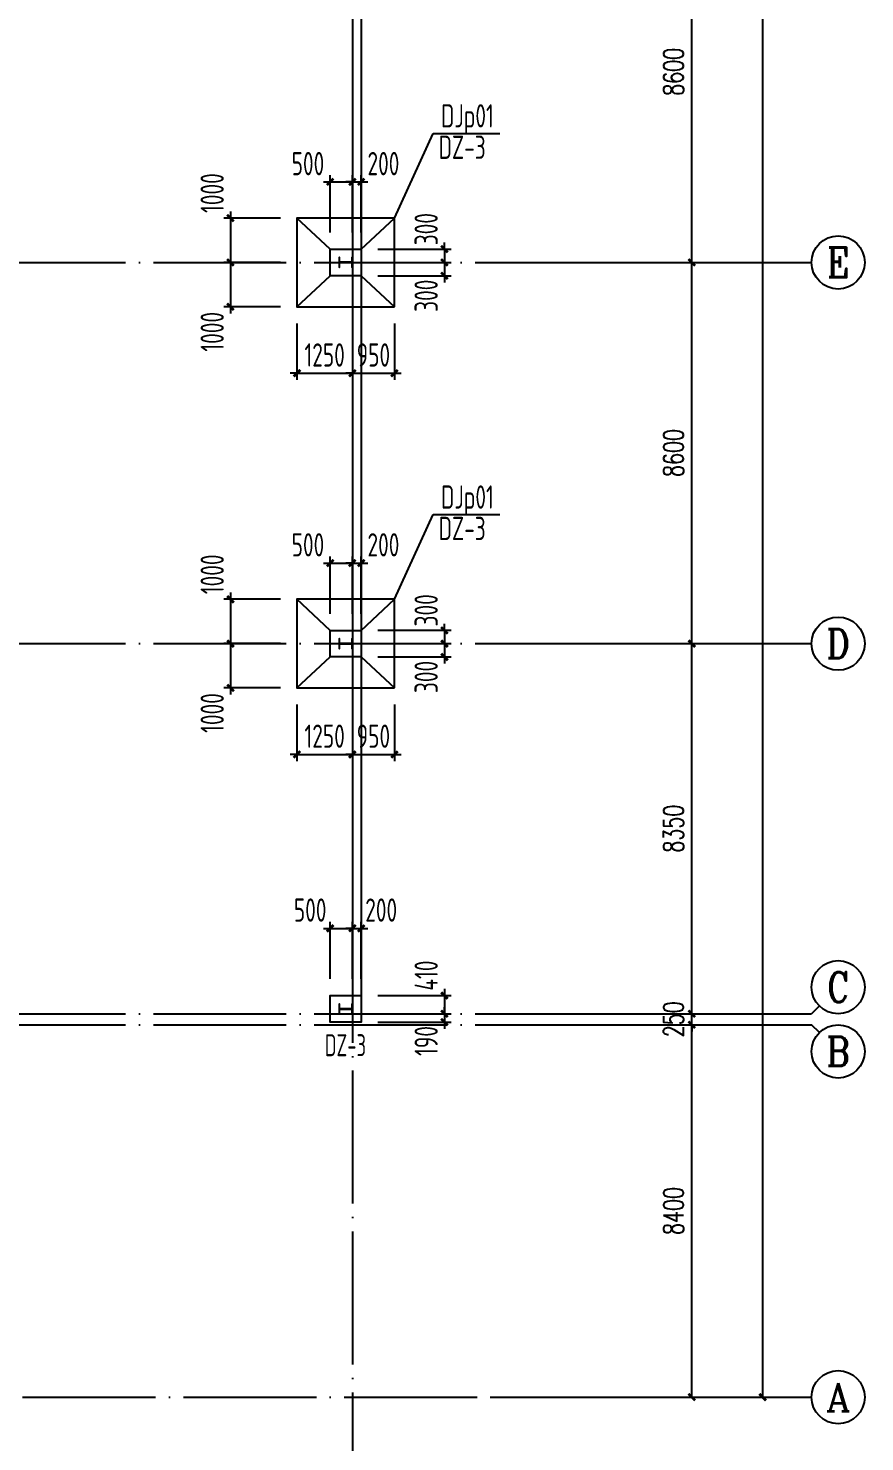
# Model space of a CAD drawing. Extents: x 899043 to 2598688, y -137197 to 211789.
# Drawn here: x 1167493 to 1186372, y 37946 to 69834 of the extents above; entities that cross this region are included whole.
import ezdxf
from ezdxf.enums import TextEntityAlignment as Align

# ---------------------------------------------------------------- set-up
doc = ezdxf.new("R2010")
doc.units = 0
doc.header["$LTSCALE"] = 1500
doc.header["$MEASUREMENT"] = 0
doc.linetypes.add('DOTE', pattern=[2.42, 2, -0.2, 0.02, -0.2])
for name, color, linetype in [('AXIS', 3, 'Continuous'), ('AXIS_TEXT', 7, 'Continuous'), ('BASE', 7, 'Continuous'), ('BASE_DIM', 3, 'Continuous'), ('BASE_NUM', 7, 'Continuous'), ('BASE_TEXT', 7, 'Continuous'), ('DIM', 3, 'Continuous'), ('M_Prof', 2, 'Continuous'), ('TEXT', 7, 'Continuous')]:
    doc.layers.add(name, color=color, linetype=linetype)
doc.styles.add('_TCH_AXIS', font='COMPLEX', dxfattribs={"bigfont": 'GBCBIG'})
doc.styles.add('_TCH_DIM_T3', font='SIMPLEX', dxfattribs={"width": 0.705882, "bigfont": 'GBCBIG'})
doc.styles.add('COMPLEX', font='COMPLEX')
doc.styles.add('H360', font='Tssdeng.shx', dxfattribs={"width": 0.65, "height": 360, "bigfont": 'tssdchn.shx'})
doc.styles.add('TSSD_Dimension', font='Tssdeng.shx', dxfattribs={"width": 0.7, "bigfont": 'hztxt.shx'})
doc.styles.add('TSSD_Label', font='Tssdeng.shx', dxfattribs={"width": 0.7, "bigfont": 'hztxt.shx'})
doc.dimstyles.new('_TCH_ARCH&&150', dxfattribs={"dimtxt": 446.25, "dimasz": 150, "dimexe": 375, "dimexo": 450, "dimgap": 189.375, "dimtad": 1, "dimdec": 0, "dimzin": 0, "dimdsep": 46, "dimtxsty": '_TCH_DIM_T3', "dimblk": 'ARCHTICK', "dimcen": 0.09, "dimclrt": 7, "dimazin": 2, "dimtfac": 1, "dimtdec": 0, "dimtix": 1, "dimtmove": 2, "dimatfit": 3, "dimfxl": 0, "dimtolj": 1, "dimtzin": 0, "dimarcsym": 0})
doc.dimstyles.new('TSSD_150_150', dxfattribs={"dimtxt": 525, "dimasz": 150, "dimexe": 150, "dimexo": 375, "dimgap": 150, "dimtad": 1, "dimdec": 0, "dimzin": 0, "dimdsep": 46, "dimtxsty": 'TSSD_Dimension', "dimblk": 'ARCHTICK', "dimblk1": 'ARCHTICK', "dimblk2": 'ARCHTICK', "dimcen": 0, "dimdle": 150, "dimclrt": 7, "dimadec": 0, "dimazin": 0, "dimtfac": 1, "dimtdec": 0, "dimtix": 1, "dimtmove": 2, "dimatfit": 3, "dimfxl": 0, "dimtolj": 1, "dimtzin": 0, "dimarcsym": 0})

# ---------------------------------------------------------------- blocks, each defined once
blk = doc.blocks.new('_ArchTick')
at = {"color": 0, "linetype": 'ByBlock', "const_width": 0.4}
blk.add_lwpolyline([(-0.5, -0.5), (0.5, 0.5)], dxfattribs=at)
blk = doc.blocks.new('*D208')
at = {"layer": 'AXIS', "color": 0, "lineweight": -2}
for p, q in [((1198940, -154877), (1203865, -154877)), ((1203490, -163277), (1203490, -154877)), ((1198940, -163277), (1203865, -163277))]:
    blk.add_line(p, q, dxfattribs=at)
at = {"layer": 'Defpoints', "color": 0}
for p in [(1198490, -154877), (1203490, -154877), (1198490, -163277)]:
    blk.add_point(p, dxfattribs=at)
at = {"layer": 'AXIS', "color": 0, "lineweight": -2, "xscale": 150, "yscale": 150, "zscale": 150}
for p, rotation in [((1203490, -154877), 90), ((1203490, -163277), 270)]:
    blk.add_blockref('_ArchTick', p, dxfattribs=dict(at, rotation=rotation))
at = {"layer": 'AXIS', "color": 7, "insert": (1203078, -159077), "char_height": 446.2, "attachment_point": 5, "rotation": 90, "style": '_TCH_DIM_T3'}
blk.add_mtext('\\A1;8400', dxfattribs=at)
blk = doc.blocks.new('*D209')
at = {"layer": 'AXIS', "color": 0, "lineweight": -2}
for p, q in [((1198940, -154627), (1203865, -154627)), ((1203490, -154627), (1203490, -154477)), ((1203490, -154877), (1203490, -154627)), ((1198940, -154877), (1203865, -154877)), ((1203490, -154877), (1203490, -155027))]:
    blk.add_line(p, q, dxfattribs=at)
at = {"layer": 'Defpoints', "color": 0}
for p in [(1198490, -154627), (1203490, -154627), (1198490, -154877)]:
    blk.add_point(p, dxfattribs=at)
at = {"layer": 'AXIS', "color": 0, "lineweight": -2, "xscale": 150, "yscale": 150, "zscale": 150}
for p, rotation in [((1203490, -154627), 270), ((1203490, -154877), 90)]:
    blk.add_blockref('_ArchTick', p, dxfattribs=dict(at, rotation=rotation))
at = {"layer": 'AXIS', "color": 7, "insert": (1203078, -154752), "char_height": 446.2, "attachment_point": 5, "rotation": 90, "style": '_TCH_DIM_T3'}
blk.add_mtext('\\A1;250', dxfattribs=at)
blk = doc.blocks.new('*D210')
at = {"layer": 'AXIS', "color": 0, "lineweight": -2}
for p, q in [((1198940, -146277), (1203865, -146277)), ((1203490, -154627), (1203490, -146277)), ((1198940, -154627), (1203865, -154627))]:
    blk.add_line(p, q, dxfattribs=at)
at = {"layer": 'Defpoints', "color": 0}
for p in [(1198490, -146277), (1203490, -146277), (1198490, -154627)]:
    blk.add_point(p, dxfattribs=at)
at = {"layer": 'AXIS', "color": 0, "lineweight": -2, "xscale": 150, "yscale": 150, "zscale": 150}
for p, rotation in [((1203490, -146277), 90), ((1203490, -154627), 270)]:
    blk.add_blockref('_ArchTick', p, dxfattribs=dict(at, rotation=rotation))
at = {"layer": 'AXIS', "color": 7, "insert": (1203078, -150452), "char_height": 446.2, "attachment_point": 5, "rotation": 90, "style": '_TCH_DIM_T3'}
blk.add_mtext('\\A1;8350', dxfattribs=at)
blk = doc.blocks.new('*D211')
at = {"layer": 'AXIS', "color": 0, "lineweight": -2}
for p, q in [((1198940, -137677), (1203865, -137677)), ((1203490, -146277), (1203490, -137677)), ((1198940, -146277), (1203865, -146277))]:
    blk.add_line(p, q, dxfattribs=at)
at = {"layer": 'Defpoints', "color": 0}
for p in [(1198490, -137677), (1203490, -137677), (1198490, -146277)]:
    blk.add_point(p, dxfattribs=at)
at = {"layer": 'AXIS', "color": 0, "lineweight": -2, "xscale": 150, "yscale": 150, "zscale": 150}
for p, rotation in [((1203490, -137677), 90), ((1203490, -146277), 270)]:
    blk.add_blockref('_ArchTick', p, dxfattribs=dict(at, rotation=rotation))
at = {"layer": 'AXIS', "color": 7, "insert": (1203078, -141977), "char_height": 446.2, "attachment_point": 5, "rotation": 90, "style": '_TCH_DIM_T3'}
blk.add_mtext('\\A1;8600', dxfattribs=at)
blk = doc.blocks.new('*D212')
at = {"layer": 'AXIS', "color": 0, "lineweight": -2}
for p, q in [((1198940, -129077), (1203865, -129077)), ((1203490, -137677), (1203490, -129077)), ((1198940, -137677), (1203865, -137677))]:
    blk.add_line(p, q, dxfattribs=at)
at = {"layer": 'Defpoints', "color": 0}
for p in [(1198490, -129077), (1203490, -129077), (1198490, -137677)]:
    blk.add_point(p, dxfattribs=at)
at = {"layer": 'AXIS', "color": 0, "lineweight": -2, "xscale": 150, "yscale": 150, "zscale": 150}
for p, rotation in [((1203490, -129077), 90), ((1203490, -137677), 270)]:
    blk.add_blockref('_ArchTick', p, dxfattribs=dict(at, rotation=rotation))
at = {"layer": 'AXIS', "color": 7, "insert": (1203078, -133377), "char_height": 446.2, "attachment_point": 5, "rotation": 90, "style": '_TCH_DIM_T3'}
blk.add_mtext('\\A1;8600', dxfattribs=at)
blk = doc.blocks.new('*D223')
at = {"layer": 'AXIS', "color": 0, "lineweight": -2}
for p, q in [((1198940, -43877), (1205465, -43877)), ((1205090, -163277), (1205090, -43877)), ((1198940, -163277), (1205465, -163277))]:
    blk.add_line(p, q, dxfattribs=at)
at = {"layer": 'Defpoints', "color": 0}
for p in [(1198490, -43877), (1205090, -43877), (1198490, -163277)]:
    blk.add_point(p, dxfattribs=at)
at = {"layer": 'AXIS', "color": 0, "lineweight": -2, "xscale": 150, "yscale": 150, "zscale": 150}
for p, rotation in [((1205090, -43877), 90), ((1205090, -163277), 270)]:
    blk.add_blockref('_ArchTick', p, dxfattribs=dict(at, rotation=rotation))
at = {"layer": 'AXIS', "color": 7, "insert": (1204678, -103577), "char_height": 446.2, "attachment_point": 5, "rotation": 90, "style": '_TCH_DIM_T3'}
blk.add_mtext('\\A1;119400', dxfattribs=at)
blk = doc.blocks.new('_AXISO')
blk.add_circle((0, 0), 0.5)
at = {"layer": 'AXIS_TEXT', "style": 'COMPLEX', "width": 1.041667}
blk.add_attdef('A', text='', height=0.56, dxfattribs=at).set_placement((-0.25, -0.28), (0.25, -0.28), align=Align.FIT)
blk = doc.blocks.new('A$C0BB32EA6')
at = {"layer": 'M_Prof'}
for points in [[(54000, -93910), (54000, -93690), (53990, -93690), (53990, -93796), (53710, -93796), (53710, -93690), (53700, -93690), (53700, -93910), (53710, -93910), (53710, -93804), (53990, -93804), (53990, -93910)], [(54000, -102510), (54000, -102290), (53990, -102290), (53990, -102396), (53710, -102396), (53710, -102290), (53700, -102290), (53700, -102510), (53710, -102510), (53710, -102404), (53990, -102404), (53990, -102510)], [(54000, -110750), (54000, -110530), (53990, -110530), (53990, -110636), (53710, -110636), (53710, -110530), (53700, -110530), (53700, -110750), (53710, -110750), (53710, -110644), (53990, -110644), (53990, -110750)]]:
    blk.add_lwpolyline(points, close=True, dxfattribs=at)
blk = doc.blocks.new('A$C2EA612DB')
at = {"layer": 'M_Prof'}
blk.add_blockref('A$C0BB32EA6', (-54000, 110765), dxfattribs=at)
blk = doc.blocks.new('*D1639')
at = {"layer": 'BASE_DIM', "color": 0, "lineweight": -2}
for p, q in [((1173558, 63176), (1173558, 61901)), ((1174808, 63176), (1174808, 61901)), ((1173558, 62051), (1173408, 62051)), ((1173558, 62051), (1174808, 62051)), ((1174808, 62051), (1174958, 62051))]:
    blk.add_line(p, q, dxfattribs=at)
at = {"layer": 'Defpoints', "color": 0}
for p in [(1173558, 63551), (1174808, 63551), (1174808, 62051)]:
    blk.add_point(p, dxfattribs=at)
at = {"layer": 'BASE_DIM', "color": 0, "lineweight": -2, "xscale": 150, "yscale": 150, "zscale": 150}
blk.add_blockref('_ArchTick', (1173558, 62051), dxfattribs=at)
at = {"layer": 'BASE_DIM', "color": 0, "lineweight": -2, "xscale": 150, "yscale": 150, "zscale": 150, "rotation": 180}
blk.add_blockref('_ArchTick', (1174808, 62051), dxfattribs=at)
at = {"layer": 'BASE_DIM', "color": 7, "insert": (1174183, 62463), "char_height": 525, "attachment_point": 5, "style": 'TSSD_Dimension'}
blk.add_mtext('\\A1;1250', dxfattribs=at)
blk = doc.blocks.new('*D1640')
at = {"layer": 'BASE_DIM', "color": 0, "lineweight": -2}
for p, q in [((1174808, 63176), (1174808, 61901)), ((1175758, 63176), (1175758, 61901)), ((1174808, 62051), (1174658, 62051)), ((1174808, 62051), (1175758, 62051)), ((1175758, 62051), (1175908, 62051))]:
    blk.add_line(p, q, dxfattribs=at)
at = {"layer": 'Defpoints', "color": 0}
for p in [(1174808, 63551), (1175758, 63551), (1175758, 62051)]:
    blk.add_point(p, dxfattribs=at)
at = {"layer": 'BASE_DIM', "color": 0, "lineweight": -2, "xscale": 150, "yscale": 150, "zscale": 150}
blk.add_blockref('_ArchTick', (1174808, 62051), dxfattribs=at)
at = {"layer": 'BASE_DIM', "color": 0, "lineweight": -2, "xscale": 150, "yscale": 150, "zscale": 150, "rotation": 180}
blk.add_blockref('_ArchTick', (1175758, 62051), dxfattribs=at)
at = {"layer": 'BASE_DIM', "color": 7, "insert": (1175283, 62463), "char_height": 525, "attachment_point": 5, "style": 'TSSD_Dimension'}
blk.add_mtext('\\A1;950', dxfattribs=at)
blk = doc.blocks.new('*D1641')
at = {"layer": 'BASE_DIM', "color": 0, "lineweight": -2}
for p, q in [((1172058, 65701), (1172058, 64401)), ((1173183, 65551), (1171908, 65551)), ((1173183, 64551), (1171908, 64551))]:
    blk.add_line(p, q, dxfattribs=at)
at = {"layer": 'Defpoints', "color": 0}
for p in [(1173558, 65551), (1172058, 64551), (1173558, 64551)]:
    blk.add_point(p, dxfattribs=at)
at = {"layer": 'BASE_DIM', "color": 0, "lineweight": -2, "xscale": 150, "yscale": 150, "zscale": 150}
for p, rotation in [((1172058, 65551), 90), ((1172058, 64551), 270)]:
    blk.add_blockref('_ArchTick', p, dxfattribs=dict(at, rotation=rotation))
at = {"layer": 'BASE_DIM', "color": 7, "insert": (1171645, 66115), "char_height": 525, "attachment_point": 5, "rotation": 90, "style": 'TSSD_Dimension'}
blk.add_mtext('\\A1;1000', dxfattribs=at)
blk = doc.blocks.new('*D1642')
at = {"layer": 'BASE_DIM', "color": 0, "lineweight": -2}
for p, q in [((1173183, 64551), (1171908, 64551)), ((1172058, 64701), (1172058, 63401)), ((1173183, 63551), (1171908, 63551))]:
    blk.add_line(p, q, dxfattribs=at)
at = {"layer": 'Defpoints', "color": 0}
for p in [(1173558, 64551), (1172058, 63551), (1173558, 63551)]:
    blk.add_point(p, dxfattribs=at)
at = {"layer": 'BASE_DIM', "color": 0, "lineweight": -2, "xscale": 150, "yscale": 150, "zscale": 150}
for p, rotation in [((1172058, 64551), 90), ((1172058, 63551), 270)]:
    blk.add_blockref('_ArchTick', p, dxfattribs=dict(at, rotation=rotation))
at = {"layer": 'BASE_DIM', "color": 7, "insert": (1171645, 62986), "char_height": 525, "attachment_point": 5, "rotation": 90, "style": 'TSSD_Dimension'}
blk.add_mtext('\\A1;1000', dxfattribs=at)
blk = doc.blocks.new('*D1643')
at = {"layer": 'Defpoints', "color": 0}
for p in [(1174808, 66368), (1174308, 64851), (1174808, 64851)]:
    blk.add_point(p, dxfattribs=at)
at = {"layer": 'DIM', "color": 0, "lineweight": -2}
for p, q in [((1174158, 66368), (1174958, 66368)), ((1174308, 65226), (1174308, 66518)), ((1174808, 65226), (1174808, 66518))]:
    blk.add_line(p, q, dxfattribs=at)
at = {"layer": 'DIM', "color": 0, "lineweight": -2, "xscale": 150, "yscale": 150, "zscale": 150, "rotation": 180}
blk.add_blockref('_ArchTick', (1174308, 66368), dxfattribs=at)
at = {"layer": 'DIM', "color": 0, "lineweight": -2, "xscale": 150, "yscale": 150, "zscale": 150}
blk.add_blockref('_ArchTick', (1174808, 66368), dxfattribs=at)
at = {"layer": 'DIM', "color": 7, "insert": (1173806, 66780), "char_height": 525, "attachment_point": 5, "style": 'TSSD_Dimension'}
blk.add_mtext('\\A1;500', dxfattribs=at)
blk = doc.blocks.new('*D1644')
at = {"layer": 'Defpoints', "color": 0}
for p in [(1175008, 66368), (1174808, 64851), (1175008, 64851)]:
    blk.add_point(p, dxfattribs=at)
at = {"layer": 'DIM', "color": 0, "lineweight": -2}
for p, q in [((1174808, 66368), (1174658, 66368)), ((1174808, 65226), (1174808, 66518)), ((1174808, 66368), (1175008, 66368)), ((1175008, 65226), (1175008, 66518)), ((1175008, 66368), (1175158, 66368))]:
    blk.add_line(p, q, dxfattribs=at)
at = {"layer": 'DIM', "color": 0, "lineweight": -2, "xscale": 150, "yscale": 150, "zscale": 150}
blk.add_blockref('_ArchTick', (1174808, 66368), dxfattribs=at)
at = {"layer": 'DIM', "color": 0, "lineweight": -2, "xscale": 150, "yscale": 150, "zscale": 150, "rotation": 180}
blk.add_blockref('_ArchTick', (1175008, 66368), dxfattribs=at)
at = {"layer": 'DIM', "color": 7, "insert": (1175509, 66780), "char_height": 525, "attachment_point": 5, "style": 'TSSD_Dimension'}
blk.add_mtext('\\A1;200', dxfattribs=at)
blk = doc.blocks.new('*D1645')
at = {"layer": 'Defpoints', "color": 0}
for p in [(1175008, 64851), (1175058, 64551), (1176886, 64551)]:
    blk.add_point(p, dxfattribs=at)
at = {"layer": 'DIM', "color": 0, "lineweight": -2}
for p, q in [((1175383, 64851), (1177036, 64851)), ((1176886, 64851), (1176886, 65001)), ((1176886, 64851), (1176886, 64551)), ((1175433, 64551), (1177036, 64551)), ((1176886, 64551), (1176886, 64401))]:
    blk.add_line(p, q, dxfattribs=at)
at = {"layer": 'DIM', "color": 0, "lineweight": -2, "xscale": 150, "yscale": 150, "zscale": 150}
for p, rotation in [((1176886, 64851), 270), ((1176886, 64551), 90)]:
    blk.add_blockref('_ArchTick', p, dxfattribs=dict(at, rotation=rotation))
at = {"layer": 'DIM', "color": 7, "insert": (1176474, 65302), "char_height": 525, "attachment_point": 5, "rotation": 90, "style": 'TSSD_Dimension'}
blk.add_mtext('\\A1;300', dxfattribs=at)
blk = doc.blocks.new('*D1646')
at = {"layer": 'Defpoints', "color": 0}
for p in [(1175058, 64551), (1175008, 64251), (1176886, 64251)]:
    blk.add_point(p, dxfattribs=at)
at = {"layer": 'DIM', "color": 0, "lineweight": -2}
for p, q in [((1175433, 64551), (1177036, 64551)), ((1176886, 64701), (1176886, 64101)), ((1175383, 64251), (1177036, 64251))]:
    blk.add_line(p, q, dxfattribs=at)
at = {"layer": 'DIM', "color": 0, "lineweight": -2, "xscale": 150, "yscale": 150, "zscale": 150}
for p, rotation in [((1176886, 64551), 90), ((1176886, 64251), 270)]:
    blk.add_blockref('_ArchTick', p, dxfattribs=dict(at, rotation=rotation))
at = {"layer": 'DIM', "color": 7, "insert": (1176474, 63799), "char_height": 525, "attachment_point": 5, "rotation": 90, "style": 'TSSD_Dimension'}
blk.add_mtext('\\A1;300', dxfattribs=at)
blk = doc.blocks.new('*D1753')
at = {"layer": 'BASE_DIM', "color": 0, "lineweight": -2}
for p, q in [((1173558, 63176), (1173558, 61901)), ((1174808, 63176), (1174808, 61901)), ((1173558, 62051), (1173408, 62051)), ((1173558, 62051), (1174808, 62051)), ((1174808, 62051), (1174958, 62051))]:
    blk.add_line(p, q, dxfattribs=at)
at = {"layer": 'Defpoints', "color": 0}
for p in [(1173558, 63551), (1174808, 63551), (1174808, 62051)]:
    blk.add_point(p, dxfattribs=at)
at = {"layer": 'BASE_DIM', "color": 0, "lineweight": -2, "xscale": 150, "yscale": 150, "zscale": 150}
blk.add_blockref('_ArchTick', (1173558, 62051), dxfattribs=at)
at = {"layer": 'BASE_DIM', "color": 0, "lineweight": -2, "xscale": 150, "yscale": 150, "zscale": 150, "rotation": 180}
blk.add_blockref('_ArchTick', (1174808, 62051), dxfattribs=at)
at = {"layer": 'BASE_DIM', "color": 7, "insert": (1174183, 62463), "char_height": 525, "attachment_point": 5, "style": 'TSSD_Dimension'}
blk.add_mtext('\\A1;1250', dxfattribs=at)
blk = doc.blocks.new('*D1754')
at = {"layer": 'BASE_DIM', "color": 0, "lineweight": -2}
for p, q in [((1174808, 63176), (1174808, 61901)), ((1175758, 63176), (1175758, 61901)), ((1174808, 62051), (1174658, 62051)), ((1174808, 62051), (1175758, 62051)), ((1175758, 62051), (1175908, 62051))]:
    blk.add_line(p, q, dxfattribs=at)
at = {"layer": 'Defpoints', "color": 0}
for p in [(1174808, 63551), (1175758, 63551), (1175758, 62051)]:
    blk.add_point(p, dxfattribs=at)
at = {"layer": 'BASE_DIM', "color": 0, "lineweight": -2, "xscale": 150, "yscale": 150, "zscale": 150}
blk.add_blockref('_ArchTick', (1174808, 62051), dxfattribs=at)
at = {"layer": 'BASE_DIM', "color": 0, "lineweight": -2, "xscale": 150, "yscale": 150, "zscale": 150, "rotation": 180}
blk.add_blockref('_ArchTick', (1175758, 62051), dxfattribs=at)
at = {"layer": 'BASE_DIM', "color": 7, "insert": (1175283, 62463), "char_height": 525, "attachment_point": 5, "style": 'TSSD_Dimension'}
blk.add_mtext('\\A1;950', dxfattribs=at)
blk = doc.blocks.new('*D1755')
at = {"layer": 'BASE_DIM', "color": 0, "lineweight": -2}
for p, q in [((1172058, 65701), (1172058, 64401)), ((1173183, 65551), (1171908, 65551)), ((1173183, 64551), (1171908, 64551))]:
    blk.add_line(p, q, dxfattribs=at)
at = {"layer": 'Defpoints', "color": 0}
for p in [(1173558, 65551), (1172058, 64551), (1173558, 64551)]:
    blk.add_point(p, dxfattribs=at)
at = {"layer": 'BASE_DIM', "color": 0, "lineweight": -2, "xscale": 150, "yscale": 150, "zscale": 150}
for p, rotation in [((1172058, 65551), 90), ((1172058, 64551), 270)]:
    blk.add_blockref('_ArchTick', p, dxfattribs=dict(at, rotation=rotation))
at = {"layer": 'BASE_DIM', "color": 7, "insert": (1171645, 66115), "char_height": 525, "attachment_point": 5, "rotation": 90, "style": 'TSSD_Dimension'}
blk.add_mtext('\\A1;1000', dxfattribs=at)
blk = doc.blocks.new('*D1756')
at = {"layer": 'BASE_DIM', "color": 0, "lineweight": -2}
for p, q in [((1173183, 64551), (1171908, 64551)), ((1172058, 64701), (1172058, 63401)), ((1173183, 63551), (1171908, 63551))]:
    blk.add_line(p, q, dxfattribs=at)
at = {"layer": 'Defpoints', "color": 0}
for p in [(1173558, 64551), (1172058, 63551), (1173558, 63551)]:
    blk.add_point(p, dxfattribs=at)
at = {"layer": 'BASE_DIM', "color": 0, "lineweight": -2, "xscale": 150, "yscale": 150, "zscale": 150}
for p, rotation in [((1172058, 64551), 90), ((1172058, 63551), 270)]:
    blk.add_blockref('_ArchTick', p, dxfattribs=dict(at, rotation=rotation))
at = {"layer": 'BASE_DIM', "color": 7, "insert": (1171645, 62986), "char_height": 525, "attachment_point": 5, "rotation": 90, "style": 'TSSD_Dimension'}
blk.add_mtext('\\A1;1000', dxfattribs=at)
blk = doc.blocks.new('*D1757')
at = {"layer": 'Defpoints', "color": 0}
for p in [(1174808, 66368), (1174308, 64851), (1174808, 64851)]:
    blk.add_point(p, dxfattribs=at)
at = {"layer": 'DIM', "color": 0, "lineweight": -2}
for p, q in [((1174158, 66368), (1174958, 66368)), ((1174308, 65226), (1174308, 66518)), ((1174808, 65226), (1174808, 66518))]:
    blk.add_line(p, q, dxfattribs=at)
at = {"layer": 'DIM', "color": 0, "lineweight": -2, "xscale": 150, "yscale": 150, "zscale": 150, "rotation": 180}
blk.add_blockref('_ArchTick', (1174308, 66368), dxfattribs=at)
at = {"layer": 'DIM', "color": 0, "lineweight": -2, "xscale": 150, "yscale": 150, "zscale": 150}
blk.add_blockref('_ArchTick', (1174808, 66368), dxfattribs=at)
at = {"layer": 'DIM', "color": 7, "insert": (1173806, 66780), "char_height": 525, "attachment_point": 5, "style": 'TSSD_Dimension'}
blk.add_mtext('\\A1;500', dxfattribs=at)
blk = doc.blocks.new('*D1758')
at = {"layer": 'Defpoints', "color": 0}
for p in [(1175008, 66368), (1174808, 64851), (1175008, 64851)]:
    blk.add_point(p, dxfattribs=at)
at = {"layer": 'DIM', "color": 0, "lineweight": -2}
for p, q in [((1174808, 66368), (1174658, 66368)), ((1174808, 65226), (1174808, 66518)), ((1174808, 66368), (1175008, 66368)), ((1175008, 65226), (1175008, 66518)), ((1175008, 66368), (1175158, 66368))]:
    blk.add_line(p, q, dxfattribs=at)
at = {"layer": 'DIM', "color": 0, "lineweight": -2, "xscale": 150, "yscale": 150, "zscale": 150}
blk.add_blockref('_ArchTick', (1174808, 66368), dxfattribs=at)
at = {"layer": 'DIM', "color": 0, "lineweight": -2, "xscale": 150, "yscale": 150, "zscale": 150, "rotation": 180}
blk.add_blockref('_ArchTick', (1175008, 66368), dxfattribs=at)
at = {"layer": 'DIM', "color": 7, "insert": (1175509, 66780), "char_height": 525, "attachment_point": 5, "style": 'TSSD_Dimension'}
blk.add_mtext('\\A1;200', dxfattribs=at)
blk = doc.blocks.new('*D1759')
at = {"layer": 'Defpoints', "color": 0}
for p in [(1175008, 64851), (1175058, 64551), (1176886, 64551)]:
    blk.add_point(p, dxfattribs=at)
at = {"layer": 'DIM', "color": 0, "lineweight": -2}
for p, q in [((1175383, 64851), (1177036, 64851)), ((1176886, 64851), (1176886, 65001)), ((1176886, 64851), (1176886, 64551)), ((1175433, 64551), (1177036, 64551)), ((1176886, 64551), (1176886, 64401))]:
    blk.add_line(p, q, dxfattribs=at)
at = {"layer": 'DIM', "color": 0, "lineweight": -2, "xscale": 150, "yscale": 150, "zscale": 150}
for p, rotation in [((1176886, 64851), 270), ((1176886, 64551), 90)]:
    blk.add_blockref('_ArchTick', p, dxfattribs=dict(at, rotation=rotation))
at = {"layer": 'DIM', "color": 7, "insert": (1176474, 65302), "char_height": 525, "attachment_point": 5, "rotation": 90, "style": 'TSSD_Dimension'}
blk.add_mtext('\\A1;300', dxfattribs=at)
blk = doc.blocks.new('*D1760')
at = {"layer": 'Defpoints', "color": 0}
for p in [(1175058, 64551), (1175008, 64251), (1176886, 64251)]:
    blk.add_point(p, dxfattribs=at)
at = {"layer": 'DIM', "color": 0, "lineweight": -2}
for p, q in [((1175433, 64551), (1177036, 64551)), ((1176886, 64701), (1176886, 64101)), ((1175383, 64251), (1177036, 64251))]:
    blk.add_line(p, q, dxfattribs=at)
at = {"layer": 'DIM', "color": 0, "lineweight": -2, "xscale": 150, "yscale": 150, "zscale": 150}
for p, rotation in [((1176886, 64551), 90), ((1176886, 64251), 270)]:
    blk.add_blockref('_ArchTick', p, dxfattribs=dict(at, rotation=rotation))
at = {"layer": 'DIM', "color": 7, "insert": (1176474, 63799), "char_height": 525, "attachment_point": 5, "rotation": 90, "style": 'TSSD_Dimension'}
blk.add_mtext('\\A1;300', dxfattribs=at)
blk = doc.blocks.new('*D1769')
at = {"layer": 'BASE_DIM', "color": 0, "lineweight": -2}
for p, q in [((1173558, 54576), (1173558, 53301)), ((1174808, 54576), (1174808, 53301)), ((1173558, 53451), (1173408, 53451)), ((1173558, 53451), (1174808, 53451)), ((1174808, 53451), (1174958, 53451))]:
    blk.add_line(p, q, dxfattribs=at)
at = {"layer": 'Defpoints', "color": 0}
for p in [(1173558, 54951), (1174808, 54951), (1174808, 53451)]:
    blk.add_point(p, dxfattribs=at)
at = {"layer": 'BASE_DIM', "color": 0, "lineweight": -2, "xscale": 150, "yscale": 150, "zscale": 150}
blk.add_blockref('_ArchTick', (1173558, 53451), dxfattribs=at)
at = {"layer": 'BASE_DIM', "color": 0, "lineweight": -2, "xscale": 150, "yscale": 150, "zscale": 150, "rotation": 180}
blk.add_blockref('_ArchTick', (1174808, 53451), dxfattribs=at)
at = {"layer": 'BASE_DIM', "color": 7, "insert": (1174183, 53863), "char_height": 525, "attachment_point": 5, "style": 'TSSD_Dimension'}
blk.add_mtext('\\A1;1250', dxfattribs=at)
blk = doc.blocks.new('*D1770')
at = {"layer": 'BASE_DIM', "color": 0, "lineweight": -2}
for p, q in [((1174808, 54576), (1174808, 53301)), ((1175758, 54576), (1175758, 53301)), ((1174808, 53451), (1174658, 53451)), ((1174808, 53451), (1175758, 53451)), ((1175758, 53451), (1175908, 53451))]:
    blk.add_line(p, q, dxfattribs=at)
at = {"layer": 'Defpoints', "color": 0}
for p in [(1174808, 54951), (1175758, 54951), (1175758, 53451)]:
    blk.add_point(p, dxfattribs=at)
at = {"layer": 'BASE_DIM', "color": 0, "lineweight": -2, "xscale": 150, "yscale": 150, "zscale": 150}
blk.add_blockref('_ArchTick', (1174808, 53451), dxfattribs=at)
at = {"layer": 'BASE_DIM', "color": 0, "lineweight": -2, "xscale": 150, "yscale": 150, "zscale": 150, "rotation": 180}
blk.add_blockref('_ArchTick', (1175758, 53451), dxfattribs=at)
at = {"layer": 'BASE_DIM', "color": 7, "insert": (1175283, 53863), "char_height": 525, "attachment_point": 5, "style": 'TSSD_Dimension'}
blk.add_mtext('\\A1;950', dxfattribs=at)
blk = doc.blocks.new('*D1771')
at = {"layer": 'BASE_DIM', "color": 0, "lineweight": -2}
for p, q in [((1172058, 57101), (1172058, 55801)), ((1173183, 56951), (1171908, 56951)), ((1173183, 55951), (1171908, 55951))]:
    blk.add_line(p, q, dxfattribs=at)
at = {"layer": 'Defpoints', "color": 0}
for p in [(1173558, 56951), (1172058, 55951), (1173558, 55951)]:
    blk.add_point(p, dxfattribs=at)
at = {"layer": 'BASE_DIM', "color": 0, "lineweight": -2, "xscale": 150, "yscale": 150, "zscale": 150}
for p, rotation in [((1172058, 56951), 90), ((1172058, 55951), 270)]:
    blk.add_blockref('_ArchTick', p, dxfattribs=dict(at, rotation=rotation))
at = {"layer": 'BASE_DIM', "color": 7, "insert": (1171645, 57515), "char_height": 525, "attachment_point": 5, "rotation": 90, "style": 'TSSD_Dimension'}
blk.add_mtext('\\A1;1000', dxfattribs=at)
blk = doc.blocks.new('*D1772')
at = {"layer": 'BASE_DIM', "color": 0, "lineweight": -2}
for p, q in [((1173183, 55951), (1171908, 55951)), ((1172058, 56101), (1172058, 54801)), ((1173183, 54951), (1171908, 54951))]:
    blk.add_line(p, q, dxfattribs=at)
at = {"layer": 'Defpoints', "color": 0}
for p in [(1173558, 55951), (1172058, 54951), (1173558, 54951)]:
    blk.add_point(p, dxfattribs=at)
at = {"layer": 'BASE_DIM', "color": 0, "lineweight": -2, "xscale": 150, "yscale": 150, "zscale": 150}
for p, rotation in [((1172058, 55951), 90), ((1172058, 54951), 270)]:
    blk.add_blockref('_ArchTick', p, dxfattribs=dict(at, rotation=rotation))
at = {"layer": 'BASE_DIM', "color": 7, "insert": (1171645, 54386), "char_height": 525, "attachment_point": 5, "rotation": 90, "style": 'TSSD_Dimension'}
blk.add_mtext('\\A1;1000', dxfattribs=at)
blk = doc.blocks.new('*D1773')
at = {"layer": 'Defpoints', "color": 0}
for p in [(1174808, 57768), (1174308, 56251), (1174808, 56251)]:
    blk.add_point(p, dxfattribs=at)
at = {"layer": 'DIM', "color": 0, "lineweight": -2}
for p, q in [((1174158, 57768), (1174958, 57768)), ((1174308, 56626), (1174308, 57918)), ((1174808, 56626), (1174808, 57918))]:
    blk.add_line(p, q, dxfattribs=at)
at = {"layer": 'DIM', "color": 0, "lineweight": -2, "xscale": 150, "yscale": 150, "zscale": 150, "rotation": 180}
blk.add_blockref('_ArchTick', (1174308, 57768), dxfattribs=at)
at = {"layer": 'DIM', "color": 0, "lineweight": -2, "xscale": 150, "yscale": 150, "zscale": 150}
blk.add_blockref('_ArchTick', (1174808, 57768), dxfattribs=at)
at = {"layer": 'DIM', "color": 7, "insert": (1173806, 58180), "char_height": 525, "attachment_point": 5, "style": 'TSSD_Dimension'}
blk.add_mtext('\\A1;500', dxfattribs=at)
blk = doc.blocks.new('*D1774')
at = {"layer": 'Defpoints', "color": 0}
for p in [(1175008, 57768), (1174808, 56251), (1175008, 56251)]:
    blk.add_point(p, dxfattribs=at)
at = {"layer": 'DIM', "color": 0, "lineweight": -2}
for p, q in [((1174808, 57768), (1174658, 57768)), ((1174808, 56626), (1174808, 57918)), ((1174808, 57768), (1175008, 57768)), ((1175008, 56626), (1175008, 57918)), ((1175008, 57768), (1175158, 57768))]:
    blk.add_line(p, q, dxfattribs=at)
at = {"layer": 'DIM', "color": 0, "lineweight": -2, "xscale": 150, "yscale": 150, "zscale": 150}
blk.add_blockref('_ArchTick', (1174808, 57768), dxfattribs=at)
at = {"layer": 'DIM', "color": 0, "lineweight": -2, "xscale": 150, "yscale": 150, "zscale": 150, "rotation": 180}
blk.add_blockref('_ArchTick', (1175008, 57768), dxfattribs=at)
at = {"layer": 'DIM', "color": 7, "insert": (1175509, 58180), "char_height": 525, "attachment_point": 5, "style": 'TSSD_Dimension'}
blk.add_mtext('\\A1;200', dxfattribs=at)
blk = doc.blocks.new('*D1775')
at = {"layer": 'Defpoints', "color": 0}
for p in [(1175008, 56251), (1175058, 55951), (1176886, 55951)]:
    blk.add_point(p, dxfattribs=at)
at = {"layer": 'DIM', "color": 0, "lineweight": -2}
for p, q in [((1175383, 56251), (1177036, 56251)), ((1176886, 56251), (1176886, 56401)), ((1176886, 56251), (1176886, 55951)), ((1175433, 55951), (1177036, 55951)), ((1176886, 55951), (1176886, 55801))]:
    blk.add_line(p, q, dxfattribs=at)
at = {"layer": 'DIM', "color": 0, "lineweight": -2, "xscale": 150, "yscale": 150, "zscale": 150}
for p, rotation in [((1176886, 56251), 270), ((1176886, 55951), 90)]:
    blk.add_blockref('_ArchTick', p, dxfattribs=dict(at, rotation=rotation))
at = {"layer": 'DIM', "color": 7, "insert": (1176474, 56702), "char_height": 525, "attachment_point": 5, "rotation": 90, "style": 'TSSD_Dimension'}
blk.add_mtext('\\A1;300', dxfattribs=at)
blk = doc.blocks.new('*D1776')
at = {"layer": 'Defpoints', "color": 0}
for p in [(1175058, 55951), (1175008, 55651), (1176886, 55651)]:
    blk.add_point(p, dxfattribs=at)
at = {"layer": 'DIM', "color": 0, "lineweight": -2}
for p, q in [((1175433, 55951), (1177036, 55951)), ((1176886, 56101), (1176886, 55501)), ((1175383, 55651), (1177036, 55651))]:
    blk.add_line(p, q, dxfattribs=at)
at = {"layer": 'DIM', "color": 0, "lineweight": -2, "xscale": 150, "yscale": 150, "zscale": 150}
for p, rotation in [((1176886, 55951), 90), ((1176886, 55651), 270)]:
    blk.add_blockref('_ArchTick', p, dxfattribs=dict(at, rotation=rotation))
at = {"layer": 'DIM', "color": 7, "insert": (1176474, 55199), "char_height": 525, "attachment_point": 5, "rotation": 90, "style": 'TSSD_Dimension'}
blk.add_mtext('\\A1;300', dxfattribs=at)
blk = doc.blocks.new('*D1745')
at = {"layer": 'Defpoints', "color": 0}
for p in [(1174808, 49528), (1174308, 48011), (1174808, 48011)]:
    blk.add_point(p, dxfattribs=at)
at = {"layer": 'DIM', "color": 0, "lineweight": -2}
for p, q in [((1174158, 49528), (1174958, 49528)), ((1174308, 48386), (1174308, 49678)), ((1174808, 48386), (1174808, 49678))]:
    blk.add_line(p, q, dxfattribs=at)
at = {"layer": 'DIM', "color": 0, "lineweight": -2, "xscale": 150, "yscale": 150, "zscale": 150, "rotation": 180}
blk.add_blockref('_ArchTick', (1174308, 49528), dxfattribs=at)
at = {"layer": 'DIM', "color": 0, "lineweight": -2, "xscale": 150, "yscale": 150, "zscale": 150}
blk.add_blockref('_ArchTick', (1174808, 49528), dxfattribs=at)
at = {"layer": 'DIM', "color": 7, "insert": (1173856, 49940), "char_height": 525, "attachment_point": 5, "style": 'TSSD_Dimension'}
blk.add_mtext('\\A1;500', dxfattribs=at)
blk = doc.blocks.new('*D1746')
at = {"layer": 'Defpoints', "color": 0}
for p in [(1175008, 49528), (1174808, 48011), (1175008, 48011)]:
    blk.add_point(p, dxfattribs=at)
at = {"layer": 'DIM', "color": 0, "lineweight": -2}
for p, q in [((1174808, 49528), (1174658, 49528)), ((1174808, 48386), (1174808, 49678)), ((1174808, 49528), (1175008, 49528)), ((1175008, 48386), (1175008, 49678)), ((1175008, 49528), (1175158, 49528))]:
    blk.add_line(p, q, dxfattribs=at)
at = {"layer": 'DIM', "color": 0, "lineweight": -2, "xscale": 150, "yscale": 150, "zscale": 150}
blk.add_blockref('_ArchTick', (1174808, 49528), dxfattribs=at)
at = {"layer": 'DIM', "color": 0, "lineweight": -2, "xscale": 150, "yscale": 150, "zscale": 150, "rotation": 180}
blk.add_blockref('_ArchTick', (1175008, 49528), dxfattribs=at)
at = {"layer": 'DIM', "color": 7, "insert": (1175459, 49940), "char_height": 525, "attachment_point": 5, "style": 'TSSD_Dimension'}
blk.add_mtext('\\A1;200', dxfattribs=at)
blk = doc.blocks.new('*D1747')
at = {"layer": 'Defpoints', "color": 0}
for p in [(1175008, 48011), (1175058, 47601), (1176886, 47601)]:
    blk.add_point(p, dxfattribs=at)
at = {"layer": 'DIM', "color": 0, "lineweight": -2}
for p, q in [((1176886, 48161), (1176886, 47451)), ((1175383, 48011), (1177036, 48011)), ((1175433, 47601), (1177036, 47601))]:
    blk.add_line(p, q, dxfattribs=at)
at = {"layer": 'DIM', "color": 0, "lineweight": -2, "xscale": 150, "yscale": 150, "zscale": 150}
for p, rotation in [((1176886, 48011), 90), ((1176886, 47601), 270)]:
    blk.add_blockref('_ArchTick', p, dxfattribs=dict(at, rotation=rotation))
at = {"layer": 'DIM', "color": 7, "insert": (1176474, 48462), "char_height": 525, "attachment_point": 5, "rotation": 90, "style": 'TSSD_Dimension'}
blk.add_mtext('\\A1;410', dxfattribs=at)
blk = doc.blocks.new('*D1748')
at = {"layer": 'Defpoints', "color": 0}
for p in [(1175058, 47601), (1175008, 47411), (1176886, 47411)]:
    blk.add_point(p, dxfattribs=at)
at = {"layer": 'DIM', "color": 0, "lineweight": -2}
for p, q in [((1175433, 47601), (1177036, 47601)), ((1176886, 47601), (1176886, 47751)), ((1176886, 47601), (1176886, 47411)), ((1175383, 47411), (1177036, 47411)), ((1176886, 47411), (1176886, 47261))]:
    blk.add_line(p, q, dxfattribs=at)
at = {"layer": 'DIM', "color": 0, "lineweight": -2, "xscale": 150, "yscale": 150, "zscale": 150}
for p, rotation in [((1176886, 47601), 270), ((1176886, 47411), 90)]:
    blk.add_blockref('_ArchTick', p, dxfattribs=dict(at, rotation=rotation))
at = {"layer": 'DIM', "color": 7, "insert": (1176474, 46987), "char_height": 525, "attachment_point": 5, "rotation": 90, "style": 'TSSD_Dimension'}
blk.add_mtext('\\A1;190', dxfattribs=at)
blk = doc.blocks.new('A$C5AF141BB')
at = {"layer": 'AXIS', "color": 253, "linetype": 'DOTE'}
for p, q in [((32000, 123526.9), (32000, -5247.5)), ((-26941.1, 25600), (36323.2, 25600)), ((-26941.1, 17000), (36323.2, 17000)), ((-26941.1, 8650), (36323.2, 8650)), ((-26941.1, 8400), (36323.2, 8400)), ((-26262.1, 0), (36364.3, 0))]:
    blk.add_line(p, q, dxfattribs=at)
at = {"layer": 'AXIS'}
for p, q in [((36364.3, 25600), (42364.3, 25600)), ((36364.3, 17000), (42364.3, 17000)), ((36364.3, 8650), (42364.3, 8650)), ((42540, 8825.7), (42364.3, 8650)), ((36364.3, 8400), (42364.3, 8400)), ((42540, 8224.3), (42364.3, 8400)), ((36364.3, 0), (42364.3, 0))]:
    blk.add_line(p, q, dxfattribs=at)
ref = blk.add_blockref('_AXISO', (42964.3, 25600), dxfattribs=dict(at, xscale=1200, yscale=1200, zscale=1200))
ref.add_attrib('A', 'E', dxfattribs={"layer": 'AXIS_TEXT', "height": 668.2, "style": '_TCH_AXIS'}).set_placement((42709.8, 25265.9), (43218.8, 25265.9), align=Align.FIT)
ref = blk.add_blockref('_AXISO', (42964.3, 17000), dxfattribs=dict(at, xscale=1200, yscale=1200, zscale=1200))
ref.add_attrib('A', 'D', dxfattribs={"layer": 'AXIS_TEXT', "height": 652.9, "style": '_TCH_AXIS'}).set_placement((42700, 16673.6), (43228.6, 16673.6), align=Align.FIT)
ref = blk.add_blockref('_AXISO', (42964.3, 9250), dxfattribs=dict(at, xscale=1200, yscale=1200, zscale=1200))
ref.add_attrib('A', 'C', dxfattribs={"layer": 'AXIS_TEXT', "height": 683.5, "style": '_TCH_AXIS'}).set_placement((42720.2, 8908.2), (43208.4, 8908.2), align=Align.FIT)
ref = blk.add_blockref('_AXISO', (42964.3, 7800), dxfattribs=dict(at, xscale=1200, yscale=1200, zscale=1200))
ref.add_attrib('A', 'B', dxfattribs={"layer": 'AXIS_TEXT', "height": 652.9, "style": '_TCH_AXIS'}).set_placement((42700, 7473.6), (43228.6, 7473.6), align=Align.FIT)
ref = blk.add_blockref('_AXISO', (42964.3, 0), dxfattribs=dict(at, xscale=1200, yscale=1200, zscale=1200))
ref.add_attrib('A', 'A', dxfattribs={"layer": 'AXIS_TEXT', "height": 637.8, "style": '_TCH_AXIS'}).set_placement((42691, -318.9), (43237.6, -318.9), align=Align.FIT)
for p1, p2, distance, picture, middle in [((34661.1, 0), (34661.1, 119400), -6600, '*D223', (40848.6, 59700)), ((34661.1, 25600), (34661.1, 34200), -5000, '*D212', (39248.6, 29900)), ((34661.1, 17000), (34661.1, 25600), -5000, '*D211', (39248.6, 21300)), ((34661.1, 8650), (34661.1, 17000), -5000, '*D210', (39248.6, 12825)), ((34661.1, 8400), (34661.1, 8650), -5000, '*D209', (39248.6, 8525)), ((34661.1, 0), (34661.1, 8400), -5000, '*D208', (39248.6, 4200))]:
    dim = blk.add_aligned_dim(p1=p1, p2=p2, distance=distance, dimstyle='_TCH_ARCH&&150', dxfattribs=at)
    dim.commit()
    dim.dimension.update_dxf_attribs({"geometry": picture, "text_midpoint": middle, "insert": (-1163829.4, 163277.5)})

msp = doc.modelspace()

# ---------------------------------------------------------------- linework, layer by layer
at = {"layer": 'AXIS', "color": 4}
for points in [[(1120607.8, 141700.6), (1120607.8, 158550.6), (1175007.8, 158550.6), (1175007.8, 47600.6)], [(1120807.8, 141700.6), (1120807.8, 158350.6), (1174807.8, 158350.6), (1174807.8, 47600.6)]]:
    msp.add_lwpolyline(points, dxfattribs=at)
at = {"layer": 'BASE'}
for p, q in [((1174307.8, 64850.6), (1173557.8, 65550.6)), ((1174307.8, 64850.6), (1173557.8, 65550.6)), ((1175007.8, 64850.6), (1175757.8, 65550.6)), ((1175007.8, 64850.6), (1175757.8, 65550.6)), ((1173557.8, 63550.6), (1174307.8, 64250.6)), ((1173557.8, 63550.6), (1174307.8, 64250.6)), ((1175007.8, 64250.6), (1175757.8, 63550.6)), ((1175007.8, 64250.6), (1175757.8, 63550.6)), ((1174307.8, 56250.6), (1173557.8, 56950.6)), ((1175007.8, 56250.6), (1175757.8, 56950.6)), ((1173557.8, 54950.6), (1174307.8, 55650.6)), ((1175007.8, 55650.6), (1175757.8, 54950.6))]:
    msp.add_line(p, q, dxfattribs=at)
for points in [[(1175757.8, 63550.6), (1175757.8, 65550.6), (1173557.8, 65550.6), (1173557.8, 63550.6)], [(1175757.8, 63550.6), (1175757.8, 65550.6), (1173557.8, 65550.6), (1173557.8, 63550.6)], [(1175007.8, 64850.6), (1175007.8, 64250.6), (1174307.8, 64250.6), (1174307.8, 64850.6)], [(1175007.8, 64850.6), (1175007.8, 64250.6), (1174307.8, 64250.6), (1174307.8, 64850.6)], [(1175757.8, 54950.6), (1175757.8, 56950.6), (1173557.8, 56950.6), (1173557.8, 54950.6)], [(1175007.8, 56250.6), (1175007.8, 55650.6), (1174307.8, 55650.6), (1174307.8, 56250.6)], [(1175007.8, 48010.6), (1175007.8, 47410.6), (1174307.8, 47410.6), (1174307.8, 48010.6)]]:
    msp.add_lwpolyline(points, close=True, dxfattribs=at)
at = {"layer": 'BASE_TEXT'}
for p, q in [((1175757.8, 65550.6), (1176631.7, 67462.7)), ((1175757.8, 65550.6), (1176631.7, 67462.7)), ((1176631.7, 67462.7), (1178137.9, 67462.7)), ((1176631.7, 67462.7), (1178137.9, 67462.7)), ((1175757.8, 56950.6), (1176631.7, 58862.7)), ((1176631.7, 58862.7), (1178137.9, 58862.7))]:
    msp.add_line(p, q, dxfattribs=at)

# ---------------------------------------------------------------- block references
at = {"layer": 'AXIS'}
for name, p in [('A$C5AF141BB', (1142807.8, 38950.6)), ('A$C2EA612DB', (1174807.8, 47585.6))]:
    msp.add_blockref(name, p, dxfattribs=at)

# ---------------------------------------------------------------- texts
at = {"layer": 'BASE_NUM', "style": 'TSSD_Label', "width": 0.7}
for s, p in [('DJp01', (1176809.2, 67595.3)), ('DJp01', (1176809.2, 67595.3)), ('DZ-3', (1176753.4, 66886.9)), ('DZ-3', (1176753.4, 66886.9)), ('DJp01', (1176809.2, 58995.3)), ('DZ-3', (1176753.4, 58286.9))]:
    msp.add_text(s, height=525, dxfattribs=at).set_placement(p)
at = {"layer": 'TEXT', "style": 'H360', "width": 0.65}
msp.add_text('DZ-3', height=495, dxfattribs=at).set_placement((1174186, 46644))

# ---------------------------------------------------------------- dimensions: what is measured, and where the dimension line sits
at = {"layer": 'BASE_DIM'}
for base, p1, p2, picture, middle in [((1172057.8, 64550.6), (1173557.8, 65550.6), (1173557.8, 64550.6), '*D1641', (1171645.3, 66115.3)), ((1172057.8, 64550.6), (1173557.8, 65550.6), (1173557.8, 64550.6), '*D1755', (1171645.3, 66115.3)), ((1172057.8, 63550.6), (1173557.8, 64550.6), (1173557.8, 63550.6), '*D1642', (1171645.3, 62985.9)), ((1172057.8, 63550.6), (1173557.8, 64550.6), (1173557.8, 63550.6), '*D1756', (1171645.3, 62985.9)), ((1172057.8, 55950.6), (1173557.8, 56950.6), (1173557.8, 55950.6), '*D1771', (1171645.3, 57515.3)), ((1172057.8, 54950.6), (1173557.8, 55950.6), (1173557.8, 54950.6), '*D1772', (1171645.3, 54385.9))]:
    dim = msp.add_linear_dim(base=base, p1=p1, p2=p2, angle=270, dimstyle='TSSD_150_150', dxfattribs=at)
    dim.commit()
    dim.dimension.update_dxf_attribs({"geometry": picture, "text_midpoint": middle, "dimtype": 161})
for p1, p2, picture, middle in [((1173557.8, 63550.6), (1174807.8, 63550.6), '*D1639', (1174182.8, 62463.1)), ((1173557.8, 63550.6), (1174807.8, 63550.6), '*D1753', (1174182.8, 62463.1)), ((1174807.8, 63550.6), (1175757.8, 63550.6), '*D1640', (1175282.8, 62463.1)), ((1174807.8, 63550.6), (1175757.8, 63550.6), '*D1754', (1175282.8, 62463.1)), ((1173557.8, 54950.6), (1174807.8, 54950.6), '*D1769', (1174182.8, 53863.1)), ((1174807.8, 54950.6), (1175757.8, 54950.6), '*D1770', (1175282.8, 53863.1))]:
    dim = msp.add_aligned_dim(p1=p1, p2=p2, distance=-1500, dimstyle='TSSD_150_150', dxfattribs=at)
    dim.commit()
    dim.dimension.update_dxf_attribs({"geometry": picture, "text_midpoint": middle})
at = {"layer": 'DIM'}
for base, p1, p2, picture, middle in [((1174807.8, 66367.8), (1174307.8, 64850.6), (1174807.8, 64850.6), '*D1643', (1173806.2, 66780.3)), ((1174807.8, 66367.8), (1174307.8, 64850.6), (1174807.8, 64850.6), '*D1757', (1173806.2, 66780.3)), ((1175007.8, 66367.8), (1174807.8, 64850.6), (1175007.8, 64850.6), '*D1644', (1175509.4, 66780.3)), ((1175007.8, 66367.8), (1174807.8, 64850.6), (1175007.8, 64850.6), '*D1758', (1175509.4, 66780.3)), ((1174807.8, 57767.8), (1174307.8, 56250.6), (1174807.8, 56250.6), '*D1773', (1173806.2, 58180.3)), ((1175007.8, 57767.8), (1174807.8, 56250.6), (1175007.8, 56250.6), '*D1774', (1175509.4, 58180.3)), ((1174807.8, 49527.8), (1174307.8, 48010.6), (1174807.8, 48010.6), '*D1745', (1173856.2, 49940.3)), ((1175007.8, 49527.8), (1174807.8, 48010.6), (1175007.8, 48010.6), '*D1746', (1175459.4, 49940.3))]:
    dim = msp.add_linear_dim(base=base, p1=p1, p2=p2, dimstyle='TSSD_150_150', dxfattribs=at)
    dim.commit()
    dim.dimension.update_dxf_attribs({"geometry": picture, "text_midpoint": middle, "dimtype": 160})
for base, p1, p2, picture, middle in [((1176886.1, 64550.6), (1175007.8, 64850.6), (1175057.8, 64550.6), '*D1645', (1176473.6, 65302.2)), ((1176886.1, 64550.6), (1175007.8, 64850.6), (1175057.8, 64550.6), '*D1759', (1176473.6, 65302.2)), ((1176886.1, 64250.6), (1175057.8, 64550.6), (1175007.8, 64250.6), '*D1646', (1176473.6, 63799)), ((1176886.1, 64250.6), (1175057.8, 64550.6), (1175007.8, 64250.6), '*D1760', (1176473.6, 63799)), ((1176886.1, 55950.6), (1175007.8, 56250.6), (1175057.8, 55950.6), '*D1775', (1176473.6, 56702.2)), ((1176886.1, 55650.6), (1175057.8, 55950.6), (1175007.8, 55650.6), '*D1776', (1176473.6, 55199)), ((1176886.1, 47600.6), (1175007.8, 48010.6), (1175057.8, 47600.6), '*D1747', (1176473.6, 48462.2)), ((1176886.1, 47410.6), (1175057.8, 47600.6), (1175007.8, 47410.6), '*D1748', (1176473.6, 46987.2))]:
    dim = msp.add_linear_dim(base=base, p1=p1, p2=p2, angle=270, dimstyle='TSSD_150_150', dxfattribs=at)
    dim.commit()
    dim.dimension.update_dxf_attribs({"geometry": picture, "text_midpoint": middle, "dimtype": 160})

doc.saveas('drawing.dxf')
